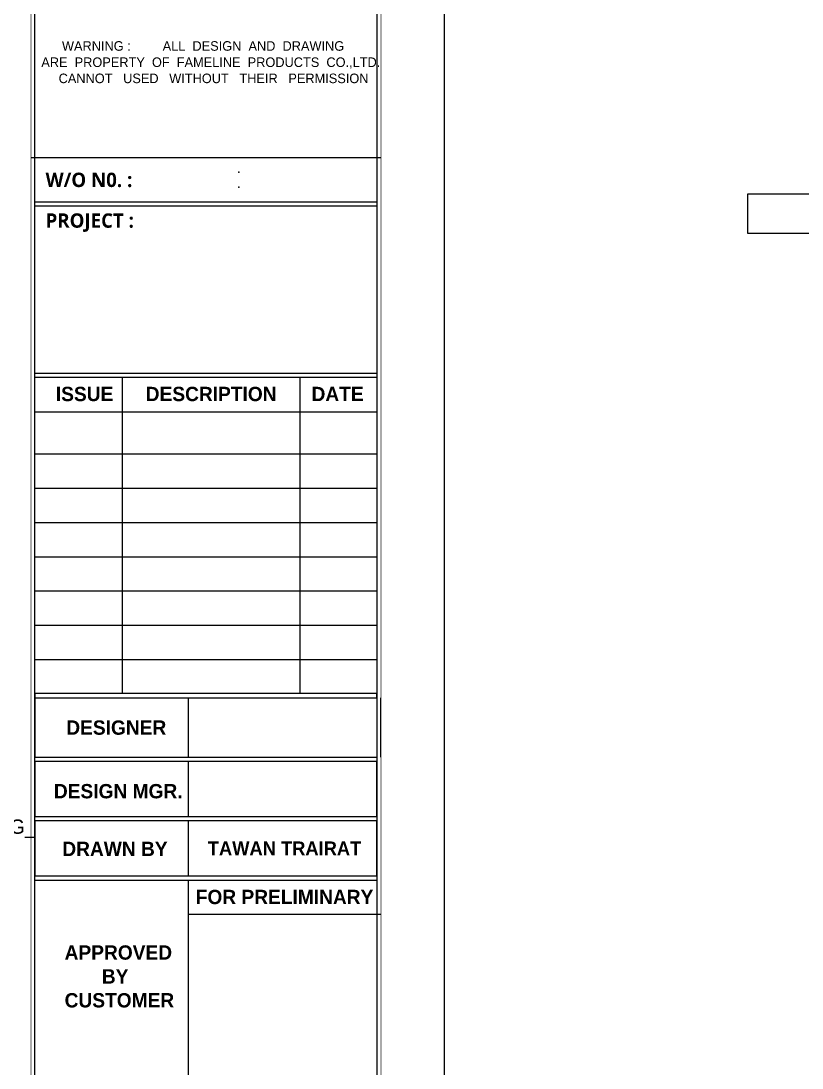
# Model space of a CAD drawing. Header units: millimetres. Extents: x -244126 to 368105, y -173968 to 259060.
# Drawn here: x 156146 to 157128, y 111366 to 112682 of the extents above; entities that cross this region are included whole.
import ezdxf
from ezdxf.enums import TextEntityAlignment as Align

# ---------------------------------------------------------------- set-up
doc = ezdxf.new("R2010")
doc.units = ezdxf.units.MM
doc.header["$MEASUREMENT"] = 0
for name, pattern in [('BORDER2', [22.225, 6.35, -3.175, 6.35, -3.175, 0, -3.175]), ('HIDDEN', [9.525, 6.35, -3.175]), ('TA_HL_003.00000', [19.5, 10.65, -8.85]), ('TA_HL_009.00000', [58.5, 31.95, -26.55])]:
    doc.linetypes.add(name, pattern=pattern)
for name, color, linetype in [('000 - SYMBOL CON', 1, 'Continuous'), ('000 - T E X T', 4, 'Continuous'), ('000 - TITLEBLOCK', 4, 'Continuous'), ('001 - ASCESSORIES', 1, 'Continuous')]:
    doc.layers.add(name, color=color, linetype=linetype)
doc.styles.add('BROWALLIA', font='BrowalliaUPC.ttf')
doc.styles.add('Cetury Gothic', font='GOTHIC.TTF')
doc.styles.add('MtXpl_Century_Gothic', font='GOTHICB.TTF')
doc.styles.add('TA', font='Cordia New.ttf', dxfattribs={"height": 4.5})

# ---------------------------------------------------------------- blocks, each defined once
blk = doc.blocks.new('A$Cfd196da9')
at = {"color": 0, "linetype": 'ByBlock', "const_width": 0.1}
blk.add_lwpolyline([(-143.5, -98), (96.5, -98), (96.5, 99), (-143.5, 99)], close=True, dxfattribs=at)
blk = doc.blocks.new('A$C5e861bfc')
at = {"color": 3, "linetype": 'Continuous'}
for p, q in [((0, -37.38), (44, -37.38)), ((11.47, -65.02), (11.47, -104.74)), ((33.82, -65.02), (33.82, -104.74)), ((0.5, -69.32), (43.5, -69.32)), ((0.5, -105.27), (0.5, -112.72)), ((19.76, -105.27), (19.76, -112.72)), ((44, -112.72), (44, -105.27)), ((0.5, -112.72), (43.5, -112.72)), ((19.76, -113.26), (19.76, -120.17)), ((19.76, -120.71), (19.76, -127.62)), ((19.76, -128.16), (19.76, -153.01)), ((19.76, -132.46), (44, -132.46))]:
    blk.add_line(p, q, dxfattribs=at)
at = {"color": 8, "linetype": 'Continuous'}
for p, q in [((0.5, -74.63), (43.5, -74.63)), ((0.5, -78.93), (43.5, -78.93)), ((0.5, -83.23), (43.5, -83.23)), ((0.5, -87.53), (43.5, -87.53)), ((0.5, -91.83), (43.5, -91.83)), ((0.5, -96.14), (43.5, -96.14)), ((0.5, -100.44), (43.5, -100.44))]:
    blk.add_line(p, q, dxfattribs=at)
at = {"color": 3, "linetype": 'Continuous'}
for points in [[(0.5, -42.94), (43.5, -42.94), (43.5, -43.48), (0.5, -43.48)], [(0.5, -64.48), (43.5, -64.48), (43.5, -65.02), (0.5, -65.02)], [(0.5, -105.27), (43.5, -105.27), (43.5, -104.74), (0.5, -104.74)], [(0.5, -120.17), (43.5, -120.17), (43.5, -113.26), (0.5, -113.26)], [(0.5, -127.62), (43.5, -127.62), (43.5, -120.71), (0.5, -120.71)], [(0.5, -128.16), (43.5, -128.16), (43.5, -153.01), (0.5, -153.01)]]:
    blk.add_lwpolyline(points, close=True, dxfattribs=at)
at = {"layer": '000 - T E X T', "color": 3, "const_width": 0.1}
blk.add_lwpolyline([(0, -197), (44, -197), (44, 0), (0, 0)], close=True, dxfattribs=at)
at = {"color": 4, "style": 'Cetury Gothic'}
for s, p in [(' WARNING :         ALL  DESIGN  AND  DRAWING', (3.45, -23.97)), ('ARE  PROPERTY  OF  FAMELINE  PRODUCTS  CO.,LTD.', (1.3, -26.01)), (' CANNOT   USED   WITHOUT   THEIR   PERMISSION', (3.03, -28.04))]:
    blk.add_text(s, height=1.2, dxfattribs=at).set_placement(p)
at = {"color": 4, "linetype": 'BORDER2', "style": 'MtXpl_Century_Gothic'}
blk.add_text('TAWAN TRAIRAT', height=1.7201, dxfattribs=at).set_placement((31.88, -124.17), align=Align.MIDDLE_CENTER)
at = {"color": 4, "char_height": 1.8, "style": 'Cetury Gothic'}
for s, insert, attachment_point in [('{\\f@Malgun Gothic|b1|i0|c0|p34;W/O N0. :}', (1.84, -39.29), 1), ('{\\f@Malgun Gothic|b1|i0|c0|p34;PROJECT :}', (1.84, -44.4), 1), ('{\\fCentury Gothic|b1|i0|c0|p34;ISSUE}', (6.74, -66.19), 2), ('{\\fCentury Gothic|b1|i0|c0|p34;DESCRIPTION}', (22.65, -66.19), 2), ('{\\fCentury Gothic|b1|i0|c0|p34;DATE}', (38.55, -66.19), 2), ('{\\fCentury Gothic|b1|i0|c0|p34;DESIGNER}', (4.44, -108.1), 1), ('{\\fCentury Gothic|b1|i0|c0|p34;DESIGN MGR.}', (2.88, -116.09), 1), ('{\\fCentury Gothic|b1|i0|c0|p34;DRAWN BY}', (3.94, -123.34), 1), ('{\\fCentury Gothic|b1|i0|c0|p34;FOR PRELIMINARY}', (31.88, -129.38), 2), ('{\\fCentury Gothic|b1|i0|c0|p34;APPROVED\\P       BY\\PCUSTOMER}', (4.23, -136.36), 1)]:
    blk.add_mtext(s, dxfattribs=dict(at, insert=insert, attachment_point=attachment_point))
blk = doc.blocks.new('*U3207')
for p in [(2711.5, 1647.7), (2711.5, 1629.1)]:
    blk.add_point(p)
at = {"layer": '000 - T E X T', "color": 3, "const_width": 1}
blk.add_lwpolyline([(2890, 70), (2450, 70), (2450, 2040), (2890, 2040)], close=True, dxfattribs=at)
at = {"layer": '000 - T E X T', "color": 3}
blk.add_lwpolyline([(2885, 75), (2455, 75), (2455, 2035), (2885, 2035)], close=True, dxfattribs=at)
at = {"layer": '000 - TITLEBLOCK', "color": 250}
blk.add_lwpolyline([(0, 0), (2970, 0), (2970, 2100), (0, 2100)], close=True, dxfattribs=at)
at = {"xscale": 10, "yscale": 10, "zscale": 10}
blk.add_blockref('A$C5e861bfc', (2450, 2040), dxfattribs=at)
at = {"layer": '000 - T E X T', "color": 3, "xscale": 10, "yscale": 10, "zscale": 10}
blk.add_blockref('A$Cfd196da9', (1485, 1050), dxfattribs=at)
at = {"color": 4, "style": 'TA'}
blk.add_attdef('PAPER_SIZE', text='', height=12.5, dxfattribs=at).set_placement((2843, 49.9), align=Align.MIDDLE_RIGHT)
blk.add_attdef('SCALE_SIZE', text='', height=12.5, dxfattribs=at).set_placement((2867.6, 50.1), align=Align.MIDDLE_LEFT)
at = {"layer": '000 - T E X T', "color": 250, "style": 'TA'}
for tag, height, p in [('SUPERLINK', 10, (86.3, 2078.8)), ('NAMEFILE', 10, (86.3, 2058.8)), ('SC', 200, (16.8, 1876.1))]:
    blk.add_attdef(tag, text='', height=height, dxfattribs=at).set_placement(p, align=Align.MIDDLE_LEFT)
at = {"layer": '000 - T E X T', "color": 4, "style": 'TA'}
for tag, height, p in [('PRELIM_NAME_JOB_1', 10, (2623.3, 1651)), ('PRELIM_NAME_JOB_2', 10, (2623.3, 1629.1)), ('PRELIM_NAME_PROJECT_1', 15, (2474, 1546.6)), ('PRELIM_NAME_PROJECT_2', 15, (2474, 1509.6)), ('PRELIM_NAME_PROJECT_3', 15, (2474, 1472.6)), ('PRELIM_NAME_TITLE_3', 12, (2477.5, 369.9)), ('DRAWING_NO1', 12, (2473.1, 164.6)), ('DRAWING_NO2', 12, (2473.1, 124.6)), ('PRELIM_NAME_TITLE_1', 1.2, (247.8, 43.7)), ('PRELIM_NAME_TITLE_2', 1.2, (247.8, 40.3))]:
    blk.add_attdef(tag, text='', height=height, dxfattribs=at).set_placement(p, align=Align.MIDDLE_LEFT)
at = {"layer": '000 - T E X T', "color": 4, "style": 'Cetury Gothic'}
for tag, p in [('SHEET_NO.', (2807.9, 170)), ('TOTAL_SHEET_NO.', (2804.8, 88.2))]:
    blk.add_attdef(tag, text='', height=18, dxfattribs=at).set_placement(p, align=Align.CENTER)
at = {"layer": '000 - T E X T', "color": 4, "style": 'TA'}
blk.add_attdef('NAME_REMARK', (276.4, 86.5), '', height=20, dxfattribs=at)
blk = doc.blocks.new('*U3184')
at = {"layer": '001 - ASCESSORIES', "color": 0, "linetype": 'ByBlock'}
for p, q in [((-500, 0), (-300, 0)), ((-500, -50), (-500, 0)), ((-300, 0), (-100, 0)), ((-100, 0), (100, 0)), ((100, 0), (300, 0)), ((300, 0), (500, 0)), ((500, -50), (500, 0)), ((-382.1, -50), (-382.1, -15)), ((-182.1, -50), (-182.1, -15)), ((17.9, -50), (17.9, -15)), ((217.9, -50), (217.9, -15)), ((417.9, -50), (417.9, -15)), ((-407.1, -50), (-500, -50)), ((-300, -50), (-382.1, -50)), ((-207.1, -50), (-300, -50)), ((-100, -50), (-182.1, -50)), ((-7.1, -50), (-100, -50)), ((100, -50), (17.9, -50)), ((192.9, -50), (100, -50)), ((300, -50), (217.9, -50)), ((392.9, -50), (300, -50)), ((500, -50), (417.9, -50))]:
    blk.add_line(p, q, dxfattribs=at)
for points in [[(-382.1, -15), (-407.1, -15), (-407.1, -50)], [(-182.1, -15), (-207.1, -15), (-207.1, -50)], [(17.9, -15), (-7.1, -15), (-7.1, -50)], [(217.9, -15), (192.9, -15), (192.9, -50)], [(417.9, -15), (392.9, -15), (392.9, -50)]]:
    blk.add_lwpolyline(points, dxfattribs=at)
blk = doc.blocks.new('000 - ARROW FOR SYMBOL')
at = {"layer": '000 - SYMBOL CON', "color": 0, "linetype": 'HIDDEN'}
blk.add_solid([(1.29, 1.57), (0, 0), (0.71, 1.9)], dxfattribs=at)
blk = doc.blocks.new('*U3231')
h = blk.add_hatch(color=250)
h.dxf.hatch_style = 1
edge = h.paths.add_edge_path()
edge.add_arc((0, 0), 2.68, 0, 360)
for p in [(2.68, -4.05), (2.68, -8.11)]:
    blk.add_point(p)
at = {"layer": '000 - SYMBOL CON', "color": 0, "linetype": 'ByBlock'}
for points in [[(0, 0), (-14.51, 0), (-20.54, -10.44)], [(-14.51, 0), (-14.51, 0), (-20.54, -10.44)]]:
    blk.add_lwpolyline(points, dxfattribs=at)
at = {"layer": '000 - SYMBOL CON', "color": 2}
blk.add_circle((0, 0), 2.68, dxfattribs=at)
at = {"layer": 'Defpoints', "color": 250}
blk.add_line((0, -2.68), (0, 2.68), dxfattribs=at)
for points in [[(0, 3.33), (20, 3.33), (20, -3.33), (0, -3.33)], [(0, -3.33), (20, -3.33), (20, -5.11), (0, -5.11)], [(0, -5.11), (20, -5.11), (20, -9.17), (0, -9.17)]]:
    blk.add_lwpolyline(points, close=True, dxfattribs=at)
at = {"layer": '000 - SYMBOL CON', "color": 0}
blk.add_blockref('000 - ARROW FOR SYMBOL', (-20.54, -10.44), dxfattribs=at)
blk.add_blockref('000 - ARROW FOR SYMBOL', (-20.54, -10.44), dxfattribs=at)
at = {"layer": '000 - T E X T', "style": 'BROWALLIA'}
blk.add_attdef('NO.CODE', text='', height=2.5, dxfattribs=at).set_placement((0, 0), align=Align.MIDDLE_CENTER)
at = {"layer": '000 - T E X T', "style": 'TA'}
for tag, p in [('NAME1', (4.5, -0.89)), ('NAME2', (4.5, -4.96)), ('NAME3', (4.5, -8.99))]:
    blk.add_attdef(tag, p, '', height=1.8, dxfattribs=at)

msp = doc.modelspace()

# ---------------------------------------------------------------- block references
at = {"color": 2, "linetype": 'TA_HL_003.00000'}
msp.add_blockref('*U3207', (153708.263, 110844.20227), dxfattribs=at)
at = {"color": 2}
msp.add_blockref('*U3184', (157559.46297, 112464.79706), dxfattribs=at)
at = {"layer": '000 - T E X T', "color": 2, "linetype": 'TA_HL_009.00000', "ltscale": 2.5, "xscale": 10, "yscale": 10, "zscale": 10}
msp.add_blockref('*U3231', (155814.04665, 111669.62526), dxfattribs=at).add_auto_attribs({'NAME1': 'GALV.BRACKET_FITTING_', 'NAME2': '+ EXPANSION_BOLT_', 'NAME3': 'BY_OTHER', 'NO.CODE': '4'})

doc.saveas('drawing.dxf')
